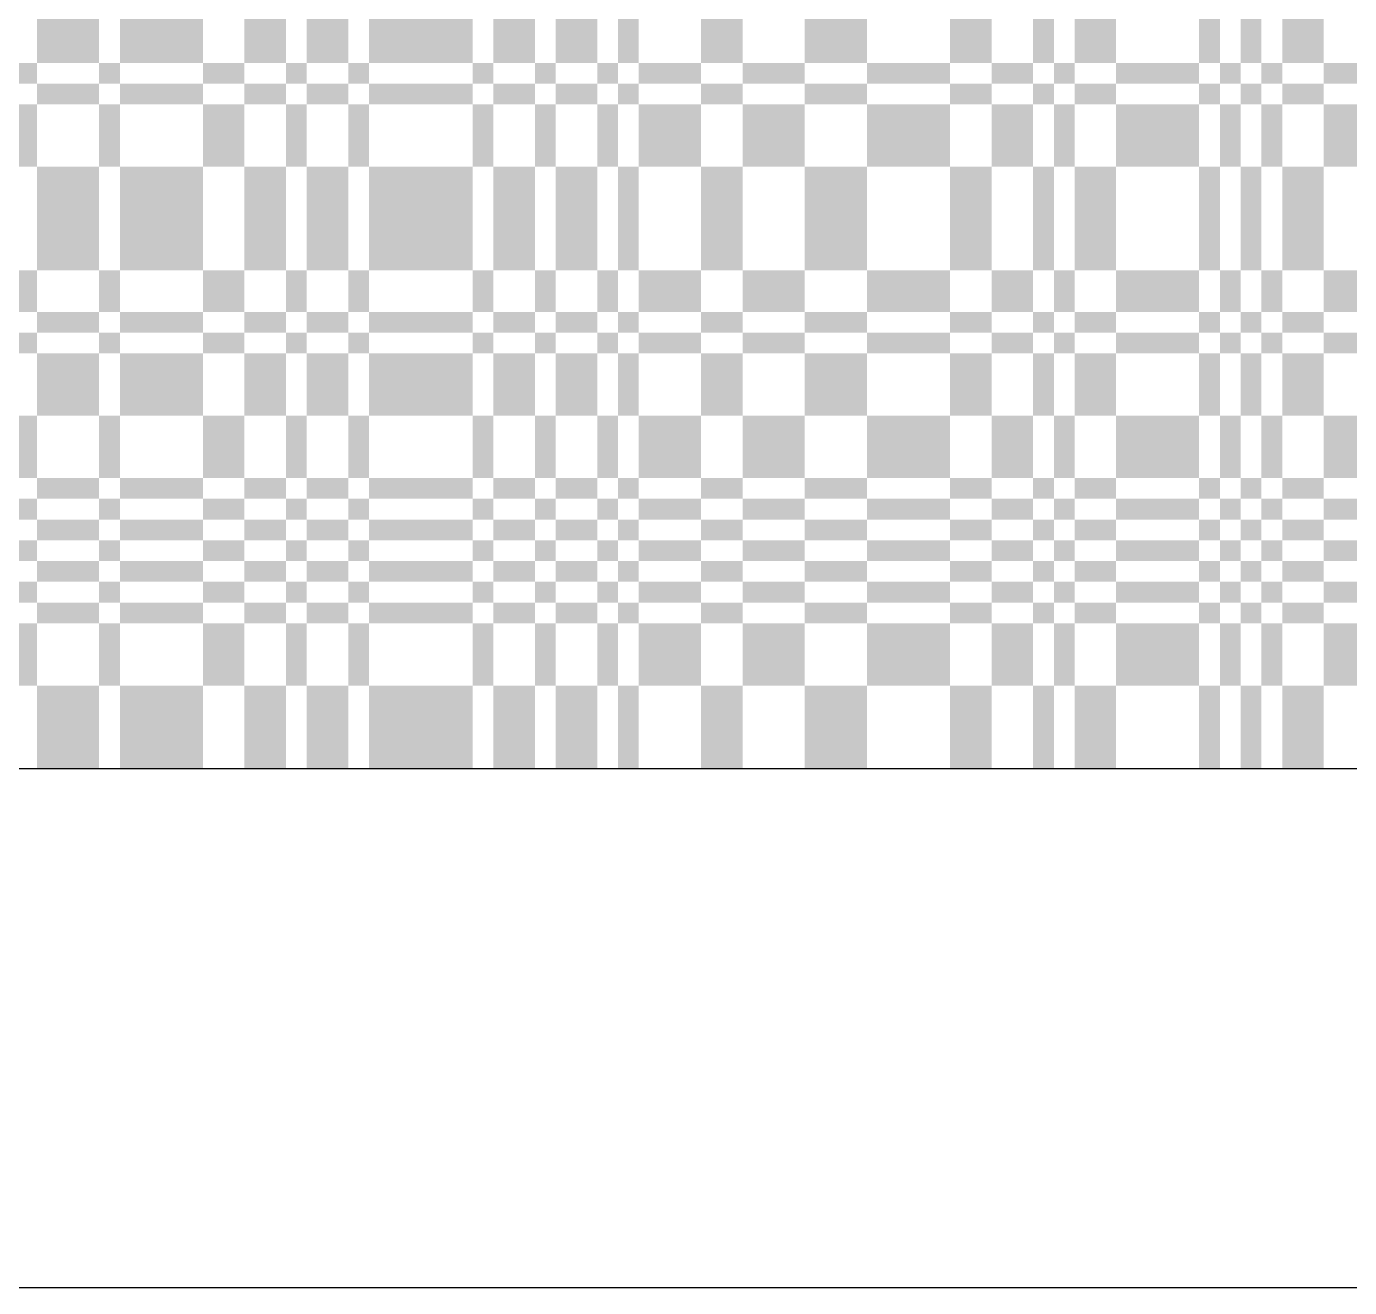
# Model space of a CAD drawing. Extents: x 0 to 10, y 0 to 10.
# Drawn here: x 5.02 to 7.57, y 0 to 2.43 of the extents above; entities that cross this region are included whole.
import ezdxf

# ---------------------------------------------------------------- set-up
doc = ezdxf.new("R2010")
doc.units = 0

msp = doc.modelspace()

# ---------------------------------------------------------------- linework, layer by layer
at = {"layer": 'CHROME'}
for points in [[(5.04, 2.36), (5.16, 2.36), (5.04, 2.48), (5.16, 2.48)], [(5.2, 2.36), (5.36, 2.36), (5.2, 2.48), (5.36, 2.48)], [(5.44, 2.36), (5.52, 2.36), (5.44, 2.48), (5.52, 2.48)], [(5.56, 2.36), (5.64, 2.36), (5.56, 2.48), (5.64, 2.48)], [(5.68, 2.36), (5.88, 2.36), (5.68, 2.48), (5.88, 2.48)], [(5.92, 2.36), (6, 2.36), (5.92, 2.48), (6, 2.48)], [(6.04, 2.36), (6.12, 2.36), (6.04, 2.48), (6.12, 2.48)], [(6.16, 2.36), (6.2, 2.36), (6.16, 2.48), (6.2, 2.48)], [(6.32, 2.36), (6.4, 2.36), (6.32, 2.48), (6.4, 2.48)], [(6.52, 2.36), (6.64, 2.36), (6.52, 2.48), (6.64, 2.48)], [(6.8, 2.36), (6.88, 2.36), (6.8, 2.48), (6.88, 2.48)], [(6.96, 2.36), (7, 2.36), (6.96, 2.48), (7, 2.48)], [(7.04, 2.36), (7.12, 2.36), (7.04, 2.48), (7.12, 2.48)], [(7.28, 2.36), (7.32, 2.36), (7.28, 2.48), (7.32, 2.48)], [(7.36, 2.36), (7.4, 2.36), (7.36, 2.48), (7.4, 2.48)], [(7.44, 2.36), (7.52, 2.36), (7.44, 2.48), (7.52, 2.48)], [(5, 2.32), (5.04, 2.32), (5, 2.36), (5.04, 2.36)], [(5.16, 2.32), (5.2, 2.32), (5.16, 2.36), (5.2, 2.36)], [(5.36, 2.32), (5.44, 2.32), (5.36, 2.36), (5.44, 2.36)], [(5.52, 2.32), (5.56, 2.32), (5.52, 2.36), (5.56, 2.36)], [(5.64, 2.32), (5.68, 2.32), (5.64, 2.36), (5.68, 2.36)], [(5.88, 2.32), (5.92, 2.32), (5.88, 2.36), (5.92, 2.36)], [(6, 2.32), (6.04, 2.32), (6, 2.36), (6.04, 2.36)], [(6.12, 2.32), (6.16, 2.32), (6.12, 2.36), (6.16, 2.36)], [(6.2, 2.32), (6.32, 2.32), (6.2, 2.36), (6.32, 2.36)], [(6.4, 2.32), (6.52, 2.32), (6.4, 2.36), (6.52, 2.36)], [(6.64, 2.32), (6.8, 2.32), (6.64, 2.36), (6.8, 2.36)], [(6.88, 2.32), (6.96, 2.32), (6.88, 2.36), (6.96, 2.36)], [(7, 2.32), (7.04, 2.32), (7, 2.36), (7.04, 2.36)], [(7.12, 2.32), (7.28, 2.32), (7.12, 2.36), (7.28, 2.36)], [(7.32, 2.32), (7.36, 2.32), (7.32, 2.36), (7.36, 2.36)], [(7.4, 2.32), (7.44, 2.32), (7.4, 2.36), (7.44, 2.36)], [(7.52, 2.32), (7.64, 2.32), (7.52, 2.36), (7.64, 2.36)], [(5.04, 2.28), (5.16, 2.28), (5.04, 2.32), (5.16, 2.32)], [(5.2, 2.28), (5.36, 2.28), (5.2, 2.32), (5.36, 2.32)], [(5.44, 2.28), (5.52, 2.28), (5.44, 2.32), (5.52, 2.32)], [(5.56, 2.28), (5.64, 2.28), (5.56, 2.32), (5.64, 2.32)], [(5.68, 2.28), (5.88, 2.28), (5.68, 2.32), (5.88, 2.32)], [(5.92, 2.28), (6, 2.28), (5.92, 2.32), (6, 2.32)], [(6.04, 2.28), (6.12, 2.28), (6.04, 2.32), (6.12, 2.32)], [(6.16, 2.28), (6.2, 2.28), (6.16, 2.32), (6.2, 2.32)], [(6.32, 2.28), (6.4, 2.28), (6.32, 2.32), (6.4, 2.32)], [(6.52, 2.28), (6.64, 2.28), (6.52, 2.32), (6.64, 2.32)], [(6.8, 2.28), (6.88, 2.28), (6.8, 2.32), (6.88, 2.32)], [(6.96, 2.28), (7, 2.28), (6.96, 2.32), (7, 2.32)], [(7.04, 2.28), (7.12, 2.28), (7.04, 2.32), (7.12, 2.32)], [(7.28, 2.28), (7.32, 2.28), (7.28, 2.32), (7.32, 2.32)], [(7.36, 2.28), (7.4, 2.28), (7.36, 2.32), (7.4, 2.32)], [(7.44, 2.28), (7.52, 2.28), (7.44, 2.32), (7.52, 2.32)], [(5, 2.16), (5.04, 2.16), (5, 2.28), (5.04, 2.28)], [(5.16, 2.16), (5.2, 2.16), (5.16, 2.28), (5.2, 2.28)], [(5.36, 2.16), (5.44, 2.16), (5.36, 2.28), (5.44, 2.28)], [(5.52, 2.16), (5.56, 2.16), (5.52, 2.28), (5.56, 2.28)], [(5.64, 2.16), (5.68, 2.16), (5.64, 2.28), (5.68, 2.28)], [(5.88, 2.16), (5.92, 2.16), (5.88, 2.28), (5.92, 2.28)], [(6, 2.16), (6.04, 2.16), (6, 2.28), (6.04, 2.28)], [(6.12, 2.16), (6.16, 2.16), (6.12, 2.28), (6.16, 2.28)], [(6.2, 2.16), (6.32, 2.16), (6.2, 2.28), (6.32, 2.28)], [(6.4, 2.16), (6.52, 2.16), (6.4, 2.28), (6.52, 2.28)], [(6.64, 2.16), (6.8, 2.16), (6.64, 2.28), (6.8, 2.28)], [(6.88, 2.16), (6.96, 2.16), (6.88, 2.28), (6.96, 2.28)], [(7, 2.16), (7.04, 2.16), (7, 2.28), (7.04, 2.28)], [(7.12, 2.16), (7.28, 2.16), (7.12, 2.28), (7.28, 2.28)], [(7.32, 2.16), (7.36, 2.16), (7.32, 2.28), (7.36, 2.28)], [(7.4, 2.16), (7.44, 2.16), (7.4, 2.28), (7.44, 2.28)], [(7.52, 2.16), (7.64, 2.16), (7.52, 2.28), (7.64, 2.28)], [(5.04, 1.96), (5.16, 1.96), (5.04, 2.16), (5.16, 2.16)], [(5.2, 1.96), (5.36, 1.96), (5.2, 2.16), (5.36, 2.16)], [(5.44, 1.96), (5.52, 1.96), (5.44, 2.16), (5.52, 2.16)], [(5.56, 1.96), (5.64, 1.96), (5.56, 2.16), (5.64, 2.16)], [(5.68, 1.96), (5.88, 1.96), (5.68, 2.16), (5.88, 2.16)], [(5.92, 1.96), (6, 1.96), (5.92, 2.16), (6, 2.16)], [(6.04, 1.96), (6.12, 1.96), (6.04, 2.16), (6.12, 2.16)], [(6.16, 1.96), (6.2, 1.96), (6.16, 2.16), (6.2, 2.16)], [(6.32, 1.96), (6.4, 1.96), (6.32, 2.16), (6.4, 2.16)], [(6.52, 1.96), (6.64, 1.96), (6.52, 2.16), (6.64, 2.16)], [(6.8, 1.96), (6.88, 1.96), (6.8, 2.16), (6.88, 2.16)], [(6.96, 1.96), (7, 1.96), (6.96, 2.16), (7, 2.16)], [(7.04, 1.96), (7.12, 1.96), (7.04, 2.16), (7.12, 2.16)], [(7.28, 1.96), (7.32, 1.96), (7.28, 2.16), (7.32, 2.16)], [(7.36, 1.96), (7.4, 1.96), (7.36, 2.16), (7.4, 2.16)], [(7.44, 1.96), (7.52, 1.96), (7.44, 2.16), (7.52, 2.16)], [(5, 1.88), (5.04, 1.88), (5, 1.96), (5.04, 1.96)], [(5.16, 1.88), (5.2, 1.88), (5.16, 1.96), (5.2, 1.96)], [(5.36, 1.88), (5.44, 1.88), (5.36, 1.96), (5.44, 1.96)], [(5.52, 1.88), (5.56, 1.88), (5.52, 1.96), (5.56, 1.96)], [(5.64, 1.88), (5.68, 1.88), (5.64, 1.96), (5.68, 1.96)], [(5.88, 1.88), (5.92, 1.88), (5.88, 1.96), (5.92, 1.96)], [(6, 1.88), (6.04, 1.88), (6, 1.96), (6.04, 1.96)], [(6.12, 1.88), (6.16, 1.88), (6.12, 1.96), (6.16, 1.96)], [(6.2, 1.88), (6.32, 1.88), (6.2, 1.96), (6.32, 1.96)], [(6.4, 1.88), (6.52, 1.88), (6.4, 1.96), (6.52, 1.96)], [(6.64, 1.88), (6.8, 1.88), (6.64, 1.96), (6.8, 1.96)], [(6.88, 1.88), (6.96, 1.88), (6.88, 1.96), (6.96, 1.96)], [(7, 1.88), (7.04, 1.88), (7, 1.96), (7.04, 1.96)], [(7.12, 1.88), (7.28, 1.88), (7.12, 1.96), (7.28, 1.96)], [(7.32, 1.88), (7.36, 1.88), (7.32, 1.96), (7.36, 1.96)], [(7.4, 1.88), (7.44, 1.88), (7.4, 1.96), (7.44, 1.96)], [(7.52, 1.88), (7.64, 1.88), (7.52, 1.96), (7.64, 1.96)], [(5.04, 1.84), (5.16, 1.84), (5.04, 1.88), (5.16, 1.88)], [(5.2, 1.84), (5.36, 1.84), (5.2, 1.88), (5.36, 1.88)], [(5.44, 1.84), (5.52, 1.84), (5.44, 1.88), (5.52, 1.88)], [(5.56, 1.84), (5.64, 1.84), (5.56, 1.88), (5.64, 1.88)], [(5.68, 1.84), (5.88, 1.84), (5.68, 1.88), (5.88, 1.88)], [(5.92, 1.84), (6, 1.84), (5.92, 1.88), (6, 1.88)], [(6.04, 1.84), (6.12, 1.84), (6.04, 1.88), (6.12, 1.88)], [(6.16, 1.84), (6.2, 1.84), (6.16, 1.88), (6.2, 1.88)], [(6.32, 1.84), (6.4, 1.84), (6.32, 1.88), (6.4, 1.88)], [(6.52, 1.84), (6.64, 1.84), (6.52, 1.88), (6.64, 1.88)], [(6.8, 1.84), (6.88, 1.84), (6.8, 1.88), (6.88, 1.88)], [(6.96, 1.84), (7, 1.84), (6.96, 1.88), (7, 1.88)], [(7.04, 1.84), (7.12, 1.84), (7.04, 1.88), (7.12, 1.88)], [(7.28, 1.84), (7.32, 1.84), (7.28, 1.88), (7.32, 1.88)], [(7.36, 1.84), (7.4, 1.84), (7.36, 1.88), (7.4, 1.88)], [(7.44, 1.84), (7.52, 1.84), (7.44, 1.88), (7.52, 1.88)], [(5, 1.8), (5.04, 1.8), (5, 1.84), (5.04, 1.84)], [(5.16, 1.8), (5.2, 1.8), (5.16, 1.84), (5.2, 1.84)], [(5.36, 1.8), (5.44, 1.8), (5.36, 1.84), (5.44, 1.84)], [(5.52, 1.8), (5.56, 1.8), (5.52, 1.84), (5.56, 1.84)], [(5.64, 1.8), (5.68, 1.8), (5.64, 1.84), (5.68, 1.84)], [(5.88, 1.8), (5.92, 1.8), (5.88, 1.84), (5.92, 1.84)], [(6, 1.8), (6.04, 1.8), (6, 1.84), (6.04, 1.84)], [(6.12, 1.8), (6.16, 1.8), (6.12, 1.84), (6.16, 1.84)], [(6.2, 1.8), (6.32, 1.8), (6.2, 1.84), (6.32, 1.84)], [(6.4, 1.8), (6.52, 1.8), (6.4, 1.84), (6.52, 1.84)], [(6.64, 1.8), (6.8, 1.8), (6.64, 1.84), (6.8, 1.84)], [(6.88, 1.8), (6.96, 1.8), (6.88, 1.84), (6.96, 1.84)], [(7, 1.8), (7.04, 1.8), (7, 1.84), (7.04, 1.84)], [(7.12, 1.8), (7.28, 1.8), (7.12, 1.84), (7.28, 1.84)], [(7.32, 1.8), (7.36, 1.8), (7.32, 1.84), (7.36, 1.84)], [(7.4, 1.8), (7.44, 1.8), (7.4, 1.84), (7.44, 1.84)], [(7.52, 1.8), (7.64, 1.8), (7.52, 1.84), (7.64, 1.84)], [(5.04, 1.68), (5.16, 1.68), (5.04, 1.8), (5.16, 1.8)], [(5.2, 1.68), (5.36, 1.68), (5.2, 1.8), (5.36, 1.8)], [(5.44, 1.68), (5.52, 1.68), (5.44, 1.8), (5.52, 1.8)], [(5.56, 1.68), (5.64, 1.68), (5.56, 1.8), (5.64, 1.8)], [(5.68, 1.68), (5.88, 1.68), (5.68, 1.8), (5.88, 1.8)], [(5.92, 1.68), (6, 1.68), (5.92, 1.8), (6, 1.8)], [(6.04, 1.68), (6.12, 1.68), (6.04, 1.8), (6.12, 1.8)], [(6.16, 1.68), (6.2, 1.68), (6.16, 1.8), (6.2, 1.8)], [(6.32, 1.68), (6.4, 1.68), (6.32, 1.8), (6.4, 1.8)], [(6.52, 1.68), (6.64, 1.68), (6.52, 1.8), (6.64, 1.8)], [(6.8, 1.68), (6.88, 1.68), (6.8, 1.8), (6.88, 1.8)], [(6.96, 1.68), (7, 1.68), (6.96, 1.8), (7, 1.8)], [(7.04, 1.68), (7.12, 1.68), (7.04, 1.8), (7.12, 1.8)], [(7.28, 1.68), (7.32, 1.68), (7.28, 1.8), (7.32, 1.8)], [(7.36, 1.68), (7.4, 1.68), (7.36, 1.8), (7.4, 1.8)], [(7.44, 1.68), (7.52, 1.68), (7.44, 1.8), (7.52, 1.8)], [(5, 1.56), (5.04, 1.56), (5, 1.68), (5.04, 1.68)], [(5.16, 1.56), (5.2, 1.56), (5.16, 1.68), (5.2, 1.68)], [(5.36, 1.56), (5.44, 1.56), (5.36, 1.68), (5.44, 1.68)], [(5.52, 1.56), (5.56, 1.56), (5.52, 1.68), (5.56, 1.68)], [(5.64, 1.56), (5.68, 1.56), (5.64, 1.68), (5.68, 1.68)], [(5.88, 1.56), (5.92, 1.56), (5.88, 1.68), (5.92, 1.68)], [(6, 1.56), (6.04, 1.56), (6, 1.68), (6.04, 1.68)], [(6.12, 1.56), (6.16, 1.56), (6.12, 1.68), (6.16, 1.68)], [(6.2, 1.56), (6.32, 1.56), (6.2, 1.68), (6.32, 1.68)], [(6.4, 1.56), (6.52, 1.56), (6.4, 1.68), (6.52, 1.68)], [(6.64, 1.56), (6.8, 1.56), (6.64, 1.68), (6.8, 1.68)], [(6.88, 1.56), (6.96, 1.56), (6.88, 1.68), (6.96, 1.68)], [(7, 1.56), (7.04, 1.56), (7, 1.68), (7.04, 1.68)], [(7.12, 1.56), (7.28, 1.56), (7.12, 1.68), (7.28, 1.68)], [(7.32, 1.56), (7.36, 1.56), (7.32, 1.68), (7.36, 1.68)], [(7.4, 1.56), (7.44, 1.56), (7.4, 1.68), (7.44, 1.68)], [(7.52, 1.56), (7.64, 1.56), (7.52, 1.68), (7.64, 1.68)], [(5.04, 1.52), (5.16, 1.52), (5.04, 1.56), (5.16, 1.56)], [(5.2, 1.52), (5.36, 1.52), (5.2, 1.56), (5.36, 1.56)], [(5.44, 1.52), (5.52, 1.52), (5.44, 1.56), (5.52, 1.56)], [(5.56, 1.52), (5.64, 1.52), (5.56, 1.56), (5.64, 1.56)], [(5.68, 1.52), (5.88, 1.52), (5.68, 1.56), (5.88, 1.56)], [(5.92, 1.52), (6, 1.52), (5.92, 1.56), (6, 1.56)], [(6.04, 1.52), (6.12, 1.52), (6.04, 1.56), (6.12, 1.56)], [(6.16, 1.52), (6.2, 1.52), (6.16, 1.56), (6.2, 1.56)], [(6.32, 1.52), (6.4, 1.52), (6.32, 1.56), (6.4, 1.56)], [(6.52, 1.52), (6.64, 1.52), (6.52, 1.56), (6.64, 1.56)], [(6.8, 1.52), (6.88, 1.52), (6.8, 1.56), (6.88, 1.56)], [(6.96, 1.52), (7, 1.52), (6.96, 1.56), (7, 1.56)], [(7.04, 1.52), (7.12, 1.52), (7.04, 1.56), (7.12, 1.56)], [(7.28, 1.52), (7.32, 1.52), (7.28, 1.56), (7.32, 1.56)], [(7.36, 1.52), (7.4, 1.52), (7.36, 1.56), (7.4, 1.56)], [(7.44, 1.52), (7.52, 1.52), (7.44, 1.56), (7.52, 1.56)], [(5, 1.48), (5.04, 1.48), (5, 1.52), (5.04, 1.52)], [(5.16, 1.48), (5.2, 1.48), (5.16, 1.52), (5.2, 1.52)], [(5.36, 1.48), (5.44, 1.48), (5.36, 1.52), (5.44, 1.52)], [(5.52, 1.48), (5.56, 1.48), (5.52, 1.52), (5.56, 1.52)], [(5.64, 1.48), (5.68, 1.48), (5.64, 1.52), (5.68, 1.52)], [(5.88, 1.48), (5.92, 1.48), (5.88, 1.52), (5.92, 1.52)], [(6, 1.48), (6.04, 1.48), (6, 1.52), (6.04, 1.52)], [(6.12, 1.48), (6.16, 1.48), (6.12, 1.52), (6.16, 1.52)], [(6.2, 1.48), (6.32, 1.48), (6.2, 1.52), (6.32, 1.52)], [(6.4, 1.48), (6.52, 1.48), (6.4, 1.52), (6.52, 1.52)], [(6.64, 1.48), (6.8, 1.48), (6.64, 1.52), (6.8, 1.52)], [(6.88, 1.48), (6.96, 1.48), (6.88, 1.52), (6.96, 1.52)], [(7, 1.48), (7.04, 1.48), (7, 1.52), (7.04, 1.52)], [(7.12, 1.48), (7.28, 1.48), (7.12, 1.52), (7.28, 1.52)], [(7.32, 1.48), (7.36, 1.48), (7.32, 1.52), (7.36, 1.52)], [(7.4, 1.48), (7.44, 1.48), (7.4, 1.52), (7.44, 1.52)], [(7.52, 1.48), (7.64, 1.48), (7.52, 1.52), (7.64, 1.52)], [(5.04, 1.44), (5.16, 1.44), (5.04, 1.48), (5.16, 1.48)], [(5.2, 1.44), (5.36, 1.44), (5.2, 1.48), (5.36, 1.48)], [(5.44, 1.44), (5.52, 1.44), (5.44, 1.48), (5.52, 1.48)], [(5.56, 1.44), (5.64, 1.44), (5.56, 1.48), (5.64, 1.48)], [(5.68, 1.44), (5.88, 1.44), (5.68, 1.48), (5.88, 1.48)], [(5.92, 1.44), (6, 1.44), (5.92, 1.48), (6, 1.48)], [(6.04, 1.44), (6.12, 1.44), (6.04, 1.48), (6.12, 1.48)], [(6.16, 1.44), (6.2, 1.44), (6.16, 1.48), (6.2, 1.48)], [(6.32, 1.44), (6.4, 1.44), (6.32, 1.48), (6.4, 1.48)], [(6.52, 1.44), (6.64, 1.44), (6.52, 1.48), (6.64, 1.48)], [(6.8, 1.44), (6.88, 1.44), (6.8, 1.48), (6.88, 1.48)], [(6.96, 1.44), (7, 1.44), (6.96, 1.48), (7, 1.48)], [(7.04, 1.44), (7.12, 1.44), (7.04, 1.48), (7.12, 1.48)], [(7.28, 1.44), (7.32, 1.44), (7.28, 1.48), (7.32, 1.48)], [(7.36, 1.44), (7.4, 1.44), (7.36, 1.48), (7.4, 1.48)], [(7.44, 1.44), (7.52, 1.44), (7.44, 1.48), (7.52, 1.48)], [(5, 1.4), (5.04, 1.4), (5, 1.44), (5.04, 1.44)], [(5.16, 1.4), (5.2, 1.4), (5.16, 1.44), (5.2, 1.44)], [(5.36, 1.4), (5.44, 1.4), (5.36, 1.44), (5.44, 1.44)], [(5.52, 1.4), (5.56, 1.4), (5.52, 1.44), (5.56, 1.44)], [(5.64, 1.4), (5.68, 1.4), (5.64, 1.44), (5.68, 1.44)], [(5.88, 1.4), (5.92, 1.4), (5.88, 1.44), (5.92, 1.44)], [(6, 1.4), (6.04, 1.4), (6, 1.44), (6.04, 1.44)], [(6.12, 1.4), (6.16, 1.4), (6.12, 1.44), (6.16, 1.44)], [(6.2, 1.4), (6.32, 1.4), (6.2, 1.44), (6.32, 1.44)], [(6.4, 1.4), (6.52, 1.4), (6.4, 1.44), (6.52, 1.44)], [(6.64, 1.4), (6.8, 1.4), (6.64, 1.44), (6.8, 1.44)], [(6.88, 1.4), (6.96, 1.4), (6.88, 1.44), (6.96, 1.44)], [(7, 1.4), (7.04, 1.4), (7, 1.44), (7.04, 1.44)], [(7.12, 1.4), (7.28, 1.4), (7.12, 1.44), (7.28, 1.44)], [(7.32, 1.4), (7.36, 1.4), (7.32, 1.44), (7.36, 1.44)], [(7.4, 1.4), (7.44, 1.4), (7.4, 1.44), (7.44, 1.44)], [(7.52, 1.4), (7.64, 1.4), (7.52, 1.44), (7.64, 1.44)], [(5.04, 1.36), (5.16, 1.36), (5.04, 1.4), (5.16, 1.4)], [(5.2, 1.36), (5.36, 1.36), (5.2, 1.4), (5.36, 1.4)], [(5.44, 1.36), (5.52, 1.36), (5.44, 1.4), (5.52, 1.4)], [(5.56, 1.36), (5.64, 1.36), (5.56, 1.4), (5.64, 1.4)], [(5.68, 1.36), (5.88, 1.36), (5.68, 1.4), (5.88, 1.4)], [(5.92, 1.36), (6, 1.36), (5.92, 1.4), (6, 1.4)], [(6.04, 1.36), (6.12, 1.36), (6.04, 1.4), (6.12, 1.4)], [(6.16, 1.36), (6.2, 1.36), (6.16, 1.4), (6.2, 1.4)], [(6.32, 1.36), (6.4, 1.36), (6.32, 1.4), (6.4, 1.4)], [(6.52, 1.36), (6.64, 1.36), (6.52, 1.4), (6.64, 1.4)], [(6.8, 1.36), (6.88, 1.36), (6.8, 1.4), (6.88, 1.4)], [(6.96, 1.36), (7, 1.36), (6.96, 1.4), (7, 1.4)], [(7.04, 1.36), (7.12, 1.36), (7.04, 1.4), (7.12, 1.4)], [(7.28, 1.36), (7.32, 1.36), (7.28, 1.4), (7.32, 1.4)], [(7.36, 1.36), (7.4, 1.36), (7.36, 1.4), (7.4, 1.4)], [(7.44, 1.36), (7.52, 1.36), (7.44, 1.4), (7.52, 1.4)], [(5, 1.32), (5.04, 1.32), (5, 1.36), (5.04, 1.36)], [(5.16, 1.32), (5.2, 1.32), (5.16, 1.36), (5.2, 1.36)], [(5.36, 1.32), (5.44, 1.32), (5.36, 1.36), (5.44, 1.36)], [(5.52, 1.32), (5.56, 1.32), (5.52, 1.36), (5.56, 1.36)], [(5.64, 1.32), (5.68, 1.32), (5.64, 1.36), (5.68, 1.36)], [(5.88, 1.32), (5.92, 1.32), (5.88, 1.36), (5.92, 1.36)], [(6, 1.32), (6.04, 1.32), (6, 1.36), (6.04, 1.36)], [(6.12, 1.32), (6.16, 1.32), (6.12, 1.36), (6.16, 1.36)], [(6.2, 1.32), (6.32, 1.32), (6.2, 1.36), (6.32, 1.36)], [(6.4, 1.32), (6.52, 1.32), (6.4, 1.36), (6.52, 1.36)], [(6.64, 1.32), (6.8, 1.32), (6.64, 1.36), (6.8, 1.36)], [(6.88, 1.32), (6.96, 1.32), (6.88, 1.36), (6.96, 1.36)], [(7, 1.32), (7.04, 1.32), (7, 1.36), (7.04, 1.36)], [(7.12, 1.32), (7.28, 1.32), (7.12, 1.36), (7.28, 1.36)], [(7.32, 1.32), (7.36, 1.32), (7.32, 1.36), (7.36, 1.36)], [(7.4, 1.32), (7.44, 1.32), (7.4, 1.36), (7.44, 1.36)], [(7.52, 1.32), (7.64, 1.32), (7.52, 1.36), (7.64, 1.36)], [(5.04, 1.28), (5.16, 1.28), (5.04, 1.32), (5.16, 1.32)], [(5.2, 1.28), (5.36, 1.28), (5.2, 1.32), (5.36, 1.32)], [(5.44, 1.28), (5.52, 1.28), (5.44, 1.32), (5.52, 1.32)], [(5.56, 1.28), (5.64, 1.28), (5.56, 1.32), (5.64, 1.32)], [(5.68, 1.28), (5.88, 1.28), (5.68, 1.32), (5.88, 1.32)], [(5.92, 1.28), (6, 1.28), (5.92, 1.32), (6, 1.32)], [(6.04, 1.28), (6.12, 1.28), (6.04, 1.32), (6.12, 1.32)], [(6.16, 1.28), (6.2, 1.28), (6.16, 1.32), (6.2, 1.32)], [(6.32, 1.28), (6.4, 1.28), (6.32, 1.32), (6.4, 1.32)], [(6.52, 1.28), (6.64, 1.28), (6.52, 1.32), (6.64, 1.32)], [(6.8, 1.28), (6.88, 1.28), (6.8, 1.32), (6.88, 1.32)], [(6.96, 1.28), (7, 1.28), (6.96, 1.32), (7, 1.32)], [(7.04, 1.28), (7.12, 1.28), (7.04, 1.32), (7.12, 1.32)], [(7.28, 1.28), (7.32, 1.28), (7.28, 1.32), (7.32, 1.32)], [(7.36, 1.28), (7.4, 1.28), (7.36, 1.32), (7.4, 1.32)], [(7.44, 1.28), (7.52, 1.28), (7.44, 1.32), (7.52, 1.32)], [(5, 1.16), (5.04, 1.16), (5, 1.28), (5.04, 1.28)], [(5.16, 1.16), (5.2, 1.16), (5.16, 1.28), (5.2, 1.28)], [(5.36, 1.16), (5.44, 1.16), (5.36, 1.28), (5.44, 1.28)], [(5.52, 1.16), (5.56, 1.16), (5.52, 1.28), (5.56, 1.28)], [(5.64, 1.16), (5.68, 1.16), (5.64, 1.28), (5.68, 1.28)], [(5.88, 1.16), (5.92, 1.16), (5.88, 1.28), (5.92, 1.28)], [(6, 1.16), (6.04, 1.16), (6, 1.28), (6.04, 1.28)], [(6.12, 1.16), (6.16, 1.16), (6.12, 1.28), (6.16, 1.28)], [(6.2, 1.16), (6.32, 1.16), (6.2, 1.28), (6.32, 1.28)], [(6.4, 1.16), (6.52, 1.16), (6.4, 1.28), (6.52, 1.28)], [(6.64, 1.16), (6.8, 1.16), (6.64, 1.28), (6.8, 1.28)], [(6.88, 1.16), (6.96, 1.16), (6.88, 1.28), (6.96, 1.28)], [(7, 1.16), (7.04, 1.16), (7, 1.28), (7.04, 1.28)], [(7.12, 1.16), (7.28, 1.16), (7.12, 1.28), (7.28, 1.28)], [(7.32, 1.16), (7.36, 1.16), (7.32, 1.28), (7.36, 1.28)], [(7.4, 1.16), (7.44, 1.16), (7.4, 1.28), (7.44, 1.28)], [(7.52, 1.16), (7.64, 1.16), (7.52, 1.28), (7.64, 1.28)], [(5.04, 1), (5.16, 1), (5.04, 1.16), (5.16, 1.16)], [(5.2, 1), (5.36, 1), (5.2, 1.16), (5.36, 1.16)], [(5.44, 1), (5.52, 1), (5.44, 1.16), (5.52, 1.16)], [(5.56, 1), (5.64, 1), (5.56, 1.16), (5.64, 1.16)], [(5.68, 1), (5.88, 1), (5.68, 1.16), (5.88, 1.16)], [(5.92, 1), (6, 1), (5.92, 1.16), (6, 1.16)], [(6.04, 1), (6.12, 1), (6.04, 1.16), (6.12, 1.16)], [(6.16, 1), (6.2, 1), (6.16, 1.16), (6.2, 1.16)], [(6.32, 1), (6.4, 1), (6.32, 1.16), (6.4, 1.16)], [(6.52, 1), (6.64, 1), (6.52, 1.16), (6.64, 1.16)], [(6.8, 1), (6.88, 1), (6.8, 1.16), (6.88, 1.16)], [(6.96, 1), (7, 1), (6.96, 1.16), (7, 1.16)], [(7.04, 1), (7.12, 1), (7.04, 1.16), (7.12, 1.16)], [(7.28, 1), (7.32, 1), (7.28, 1.16), (7.32, 1.16)], [(7.36, 1), (7.4, 1), (7.36, 1.16), (7.4, 1.16)], [(7.44, 1), (7.52, 1), (7.44, 1.16), (7.52, 1.16)]]:
    msp.add_solid(points, dxfattribs=at)
at = {"layer": 'OUTLINE'}
for p, q in [((1, 1), (9, 1)), ((0, 0), (10, 0))]:
    msp.add_line(p, q, dxfattribs=at)

doc.saveas('drawing.dxf')
